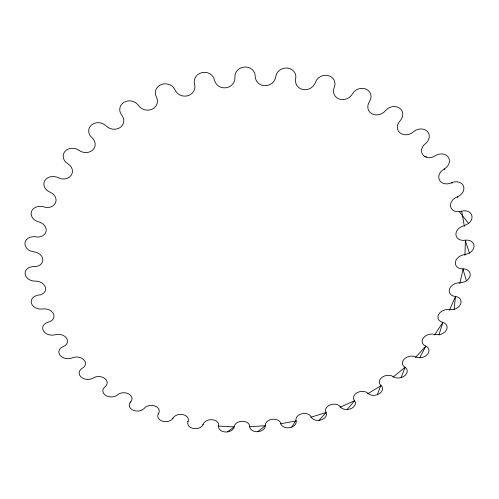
<?xml version="1.0" encoding="UTF-8"?>
<svg xmlns="http://www.w3.org/2000/svg" width="499" height="499" viewBox="0 0 499 499"><rect width="100%" height="100%" fill="white"/><g stroke="black" fill="none" stroke-linecap="round" stroke-linejoin="round"><path stroke-width="0.75" d="M465.392 240.181A9.107 6.986 -21.3 0 1 473.801 244.423A9.107 6.986 -21.3 0 1 469.434 253.074L464.999 254.621A8.994 6.836 -20.6 0 0 455.375 262.287A8.994 6.836 -20.6 0 0 463.178 268.861A8.882 6.699 -19.8 0 1 470.052 273.215A8.882 6.699 -19.8 0 1 466.44 280.825L464.432 281.916L459.978 282.846A8.776 6.568 -19.1 0 0 449.456 289.071A8.776 6.568 -19.1 0 0 455.481 296.468A8.67 6.437 -18.3 0 1 461.051 302.438A8.67 6.437 -18.3 0 1 454.096 309.336L449.742 309.679A8.57 6.319 -17.5 0 0 438.627 314.42A8.57 6.319 -17.5 0 0 442.838 322.391A8.471 6.213 -16.7 0 1 446.892 328.916A8.471 6.213 -16.7 0 1 439.008 334.779L434.841 334.573A8.377 6.107 -15.9 0 0 423.426 337.823A8.377 6.107 -15.9 0 0 425.828 346.131A8.296 6.013 -15.1 0 1 428.367 353.005A8.296 6.013 -15.1 0 1 419.765 357.777L415.867 357.066A8.215 5.926 -14.3 0 0 404.421 358.862A8.215 5.926 -14.3 0 0 405.057 367.295A8.14 5.851 -13.5 0 1 405.494 375.042A8.14 5.851 -13.5 0 1 395.083 377.581L393.437 376.814A8.071 5.776 -12.7 0 0 382.19 377.2A8.071 5.776 -12.7 0 0 381.111 385.565A8.015 5.714 -11.9 0 1 379.982 393.237A8.015 5.714 -11.9 0 1 369.553 394.491L368.131 393.543A7.959 5.657 -11.1 0 0 357.303 392.588A7.959 5.657 -11.1 0 0 354.602 400.703A7.915 5.614 -10.3 0 1 351.976 408.138A7.915 5.614 -10.3 0 1 341.728 408.145L340.549 407.041A7.878 5.576 -9.5 0 0 330.319 404.814A7.878 5.576 -9.5 0 0 326.09 412.523A7.847 5.545 -8.7 0 1 322.061 419.572A7.847 5.545 -8.7 0 1 312.168 418.38L311.257 417.145A7.822 5.52 -7.9 0 0 301.801 413.74A7.822 5.52 -7.9 0 0 296.15 420.888A7.809 5.508 -7.2 0 1 290.798 427.418A7.809 5.508 -7.2 0 1 281.436 425.079L280.8 423.745A7.803 5.501 -6.4 0 0 272.286 419.247A7.803 5.501 -6.4 0 0 265.318 425.697A7.803 5.501 -5.6 0 1 258.75 431.585A7.803 5.501 -5.6 0 1 250.08 428.154L249.731 426.751A7.816 5.514 -4.8 0 0 242.308 421.262A7.816 5.514 -4.8 0 0 234.15 426.882A7.828 5.526 -4 0 1 226.477 432.003A7.828 5.526 -4 0 1 218.649 427.549L218.599 426.102A7.853 5.551 -3.2 0 0 212.399 419.728A7.853 5.551 -3.2 0 0 203.187 424.406A7.89 5.589 -2.4 0 1 194.535 428.629A7.89 5.589 -2.4 0 1 187.705 423.239L187.955 421.78A7.928 5.626 -1.6 0 0 183.121 414.644A7.928 5.626 -1.6 0 0 172.997 418.243A7.978 5.676 -0.8 0 1 163.491 421.468A7.978 5.676 -0.8 0 1 157.815 415.224L158.364 413.79A8.034 5.732 0 0 0 155.027 406.018A8.034 5.732 0 0 0 144.161 408.431A8.096 5.801 0.8 0 1 133.957 410.534A8.096 5.801 0.8 0 1 129.572 403.548L130.426 402.163A8.165 5.876 1.6 0 0 128.711 393.911A8.165 5.876 1.6 0 0 117.284 395.021A8.24 5.957 2.4 0 1 106.549 395.9A8.24 5.957 2.4 0 1 103.605 388.297L104.765 386.999A8.321 6.044 3.2 0 0 104.771 378.435A8.321 6.044 3.2 0 0 92.995 378.142A8.408 6.144 4 0 1 81.936 377.699A8.408 6.144 4 0 1 80.57 369.622L82.017 368.455A8.502 6.25 4.8 0 0 83.838 359.767A8.502 6.25 4.8 0 0 71.956 357.989A8.602 6.362 5.6 0 1 60.803 356.13A8.602 6.362 5.6 0 1 61.134 347.759L62.862 346.755A8.708 6.481 6.4 0 0 66.56 338.166A8.708 6.481 6.4 0 0 54.84 334.829A8.814 6.612 7.1 0 1 43.332 330.687A8.814 6.612 7.1 0 1 47.973 322.248L50.037 321.581A8.926 6.743 7.9 0 0 53.58 313.996A8.926 6.743 7.9 0 0 44.611 308.85L40.001 309.112A9.032 6.886 8.6 0 1 31.437 303.33A9.032 6.886 8.6 0 1 35.797 295.876L37.918 295.071L40.251 294.946A9.15 7.036 9.4 0 0 45.49 287.711A9.15 7.036 9.4 0 0 37.425 281.274L32.653 280.918A9.263 7.192 10.1 0 1 25.112 273.87A9.263 7.192 10.1 0 1 31.181 266.884L33.533 266.379L35.94 266.547A9.375 7.348 10.8 0 0 42.852 259.917A9.375 7.348 10.8 0 0 35.984 252.263L31.169 251.24A9.487 7.51 11.4 0 1 24.956 243.032A9.487 7.51 11.4 0 1 32.672 236.776L35.186 236.607L37.612 237.1A9.593 7.678 12 0 0 46.101 231.33A9.593 7.678 12 0 0 40.718 222.604L36.015 220.882A9.693 7.847 12.6 0 1 31.412 211.663A9.693 7.847 12.6 0 1 40.656 206.411L43.245 206.623L45.634 207.447A9.793 8.021 13 0 0 55.52 202.819A9.793 8.021 13 0 0 51.902 193.194L47.467 190.78A9.88 8.19 13.4 0 1 44.735 180.769A9.88 8.19 13.4 0 1 55.289 176.789L57.878 177.401L60.142 178.567A9.961 8.358 13.7 0 0 71.182 175.324A9.961 8.358 13.7 0 0 69.554 165.069L65.562 161.969A10.036 8.527 13.8 0 1 64.914 151.453A10.036 8.527 13.8 0 1 76.484 148.995L81.031 151.509A10.099 8.689 13.7 0 0 92.895 149.875A10.099 8.689 13.7 0 0 93.425 139.296L90.045 135.578A10.148 8.839 13.3 0 1 91.61 124.881A10.148 8.839 13.3 0 1 103.823 124.151L107.878 127.357A10.192 8.988 12.6 0 0 120.172 127.501A10.192 8.988 12.6 0 0 122.929 116.953L120.315 112.705A10.223 9.119 11.5 0 1 124.132 102.214A10.223 9.119 11.5 0 1 136.558 103.337L139.945 107.166A10.242 9.238 9.8 0 0 152.201 109.175A10.242 9.238 9.8 0 0 157.173 99.033L155.445 94.392A10.254 9.344 7.4 0 1 161.445 84.487A10.254 9.344 7.4 0 1 173.583 87.512L176.159 91.853A10.254 9.419 4.1 0 0 187.905 95.727A10.254 9.419 4.1 0 0 194.941 86.383L194.192 81.493A10.254 9.475 0.1 0 1 202.17 72.561A10.254 9.475 0.1 0 1 213.547 77.432L215.188 82.142A10.254 9.5 -4.6 0 0 225.947 87.787A10.254 9.5 -4.6 0 0 234.792 79.591L235.066 74.625A10.254 9.493 -9.5 0 1 244.722 67.003A10.254 9.493 -9.5 0 1 254.864 73.578L255.5 78.486A10.254 9.456 -13.9 0 0 264.857 85.703A10.254 9.456 -13.9 0 0 275.155 78.954L276.434 74.095A10.254 9.394 -17.7 0 1 287.362 68.051A10.254 9.394 -17.7 0 1 295.876 76.085L295.502 81.019A10.248 9.3 -20.6 0 0 303.093 89.546A10.248 9.3 -20.6 0 0 314.426 84.456L316.64 79.877A10.236 9.194 -22.7 0 1 328.386 75.599A10.236 9.194 -22.7 0 1 334.972 84.768L333.619 89.558A10.211 9.069 -24.2 0 0 339.189 99.058A10.211 9.069 -24.2 0 0 351.09 95.771L354.128 91.61A10.18 8.932 -25.1 0 1 366.216 89.184A10.18 8.932 -25.1 0 1 370.676 99.139L368.424 103.617A10.13 8.782 -25.7 0 0 371.842 113.735A10.13 8.782 -25.7 0 0 383.843 112.275L387.561 108.663A10.074 8.626 -25.9 0 1 399.518 108.077A10.074 8.626 -25.9 0 1 401.776 118.444L400.354 120.521A10.011 8.458 -25.9 0 0 399.973 132.84A10.011 8.458 -25.9 0 0 413.696 131.605A9.93 8.296 -25.8 0 1 427.263 131.337A9.93 8.296 -25.8 0 1 425.591 143.556A9.369 7.735 -25.5 0 0 424.524 156.312L428.36 157.728A9.849 8.134 -25.5 0 0 435.508 155.613A9.762 7.959 -25.1 0 1 447.684 156.405A9.762 7.959 -25.1 0 1 446.424 167.377L444.428 168.905A9.662 7.791 -24.6 0 0 439.5 180.133A9.662 7.791 -24.6 0 0 451.763 182.665A9.556 7.622 -24 0 1 463.01 185.123A9.556 7.622 -24 0 1 459.685 195.596L457.514 196.806A9.444 7.454 -23.4 0 0 450.497 206.075A9.444 7.454 -23.4 0 0 459.317 211.707L461.687 211.171A9.338 7.292 -22.7 0 1 471.33 214.221A9.338 7.292 -22.7 0 1 468.592 223.502L464.301 225.679A9.225 7.136 -22.1 0 0 455.911 234.698A9.225 7.136 -22.1 0 0 465.392 240.181L464.949 255.245M454.096 309.336L455.481 296.468M459.816 283.426L463.178 268.861M439.008 334.779L442.838 322.391M401.127 377.581L405.057 367.295M377.331 394.678L380.65 385.87L381.111 385.565M455.269 297.03L449.48 310.21M419.765 357.777L425.828 346.131M291.734 427.107L295.651 420.994L296.15 420.888M442.538 322.897L434.504 335.035M347.117 409.536L354.602 400.703M319.111 420.339L326.09 412.523M425.454 346.574L415.474 357.471M257.74 431.697L265.318 425.697M404.627 367.669L392.994 377.15M227.494 431.909L234.15 426.882M380.65 385.87L367.663 393.811M354.115 400.94L340.062 407.24M325.591 412.692L310.765 417.283M426.477 157.222L424.524 156.312M295.651 420.994L280.313 423.819M264.832 425.747L249.263 426.764M233.682 426.876L218.15 426.065M202.744 424.343L203.187 424.406M187.537 421.699L187.955 421.78M172.592 418.137L172.997 418.243M157.983 413.659L158.364 413.79M130.096 401.994L130.426 402.163M459.317 211.707L468.592 223.502M444.428 168.905L444.809 169.541M451.763 182.665L452.069 183.32M457.514 196.806L457.745 197.461M465.405 240.83L469.434 253.074M463.066 269.472L466.44 280.825M461.687 211.171L464.382 226.321"/></g></svg>
